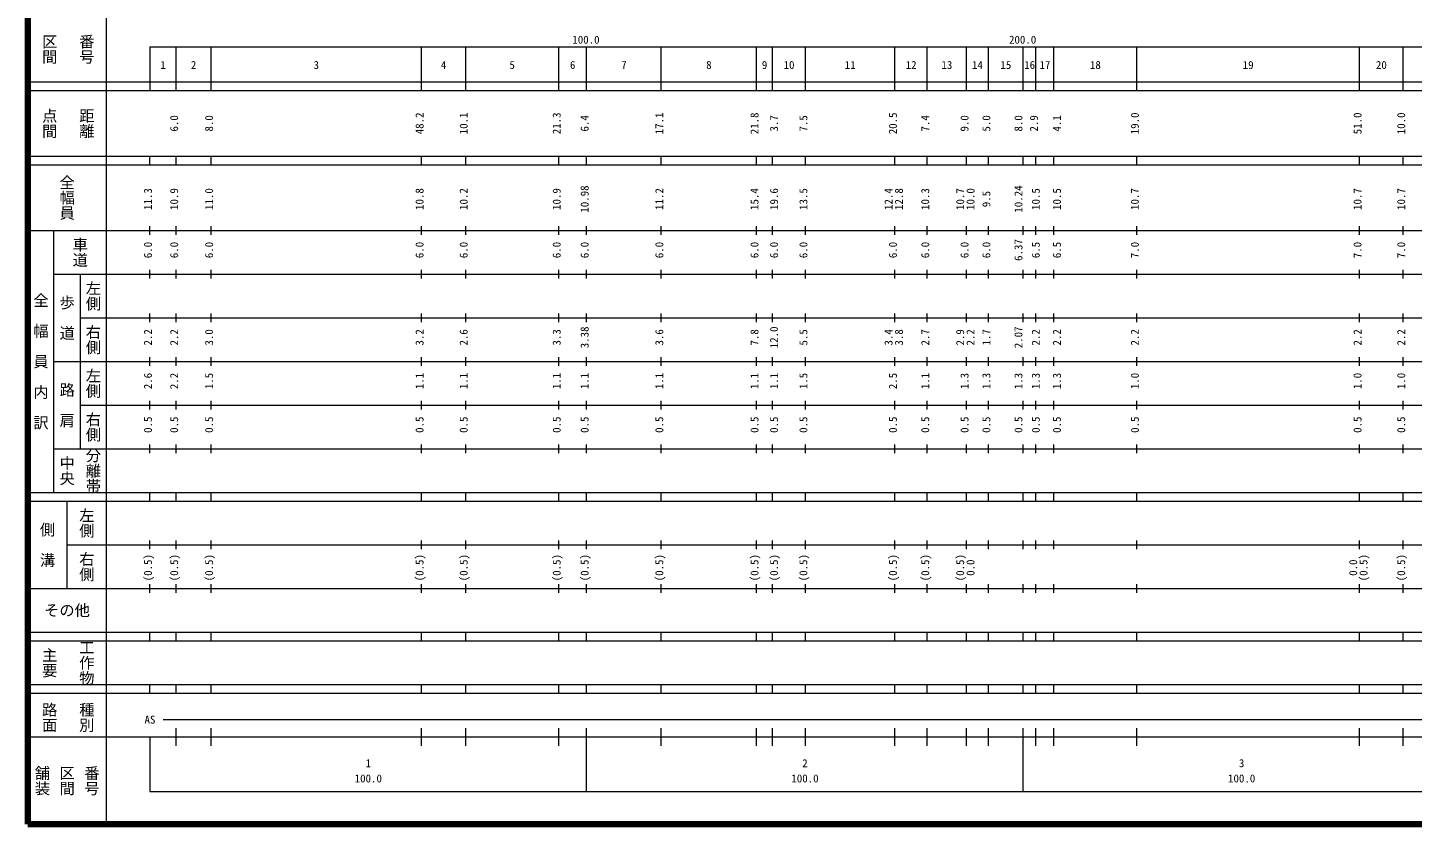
# Model space of a CAD drawing. Units: millimetres on the paper, enlarged 1000 times. Extents: x 40000 to 680000, y 20000 to 380000.
# Drawn here: x 40000 to 357084, y 20000 to 202409 of the extents above; entities that cross this region are included whole.
import ezdxf
from ezdxf.enums import TextEntityAlignment as Align

# ---------------------------------------------------------------- set-up
doc = ezdxf.new("R2010")
doc.units = ezdxf.units.MM
doc.header["$LTSCALE"] = 1000
doc.layers.add('M-TTL', color=2, linetype='Continuous', lineweight=140)
doc.layers.add('M-TTL-BAND', color=7, linetype='Continuous', lineweight=13)
doc.styles.add('@ＭＳ ゴシック', font='')
doc.styles.add('ＭＳ ゴシック', font='')
doc.styles.get('@ＭＳ ゴシック').set_extended_font_data('@MS Gothic')
doc.styles.get('ＭＳ ゴシック').set_extended_font_data('MS Gothic')

msp = doc.modelspace()

# ---------------------------------------------------------------- linework, layer by layer
at = {"layer": 'M-TTL'}
for p, q in [((40000, 380000), (40000, 20000)), ((40000, 20000), (680000, 20000))]:
    msp.add_line(p, q, dxfattribs=at)
at = {"layer": 'M-TTL-BAND'}
for p, q in [((58000, 370000), (58000, 20000)), ((68000, 198000), (579000, 198000)), ((68000, 198000), (68000, 188000)), ((74000, 188000), (74000, 198000)), ((82000, 188000), (82000, 198000)), ((130200, 188000), (130200, 198000)), ((140300, 188000), (140300, 198000)), ((161600, 188000), (161600, 198000)), ((168000, 188000), (168000, 198000)), ((185100, 188000), (185100, 198000)), ((206900, 188000), (206900, 198000)), ((210600, 188000), (210600, 198000)), ((218100, 188000), (218100, 198000)), ((238600, 188000), (238600, 198000)), ((246000, 188000), (246000, 198000)), ((255000, 188000), (255000, 198000)), ((260000, 188000), (260000, 198000)), ((268000, 188000), (268000, 198000)), ((270900, 188000), (270900, 198000)), ((275000, 188000), (275000, 198000)), ((294000, 188000), (294000, 198000)), ((345000, 188000), (345000, 198000)), ((355000, 188000), (355000, 198000)), ((40000, 190000), (579000, 190000)), ((40000, 188000), (579000, 188000)), ((40000, 173000), (579000, 173000)), ((68000, 171000), (68000, 173000)), ((74000, 171000), (74000, 173000)), ((82000, 171000), (82000, 173000)), ((130200, 171000), (130200, 173000)), ((140300, 171000), (140300, 173000)), ((161600, 171000), (161600, 173000)), ((168000, 171000), (168000, 173000)), ((185100, 171000), (185100, 173000)), ((206900, 171000), (206900, 173000)), ((210600, 171000), (210600, 173000)), ((218100, 171000), (218100, 173000)), ((238600, 171000), (238600, 173000)), ((246000, 171000), (246000, 173000)), ((255000, 171000), (255000, 173000)), ((260000, 171000), (260000, 173000)), ((268000, 171000), (268000, 173000)), ((270900, 171000), (270900, 173000)), ((275000, 171000), (275000, 173000)), ((294000, 171000), (294000, 173000)), ((345000, 171000), (345000, 173000)), ((355000, 171000), (355000, 173000)), ((40000, 171000), (579000, 171000)), ((40000, 156000), (579000, 156000)), ((46000, 96000), (46000, 156000)), ((68000, 155000), (68000, 157000)), ((74000, 155000), (74000, 157000)), ((82000, 155000), (82000, 157000)), ((130200, 155000), (130200, 157000)), ((140300, 155000), (140300, 157000)), ((161600, 155000), (161600, 157000)), ((168000, 155000), (168000, 157000)), ((185100, 155000), (185100, 157000)), ((206900, 155000), (206900, 157000)), ((210600, 155000), (210600, 157000)), ((218100, 155000), (218100, 157000)), ((238600, 155000), (238600, 157000)), ((246000, 155000), (246000, 157000)), ((255000, 155000), (255000, 157000)), ((260000, 155000), (260000, 157000)), ((268000, 155000), (268000, 157000)), ((270900, 155000), (270900, 157000)), ((275000, 155000), (275000, 157000)), ((294000, 155000), (294000, 157000)), ((345000, 155000), (345000, 157000)), ((355000, 155000), (355000, 157000)), ((46000, 146000), (579000, 146000)), ((52000, 146000), (52000, 106000)), ((68000, 145000), (68000, 147000)), ((74000, 145000), (74000, 147000)), ((82000, 145000), (82000, 147000)), ((130200, 145000), (130200, 147000)), ((140300, 145000), (140300, 147000)), ((161600, 145000), (161600, 147000)), ((168000, 145000), (168000, 147000)), ((185100, 145000), (185100, 147000)), ((206900, 145000), (206900, 147000)), ((210600, 145000), (210600, 147000)), ((218100, 145000), (218100, 147000)), ((238600, 145000), (238600, 147000)), ((246000, 145000), (246000, 147000)), ((255000, 145000), (255000, 147000)), ((260000, 145000), (260000, 147000)), ((268000, 145000), (268000, 147000)), ((270900, 145000), (270900, 147000)), ((275000, 145000), (275000, 147000)), ((294000, 145000), (294000, 147000)), ((345000, 145000), (345000, 147000)), ((355000, 145000), (355000, 147000)), ((68000, 135000), (68000, 137000)), ((74000, 135000), (74000, 137000)), ((82000, 135000), (82000, 137000)), ((130200, 135000), (130200, 137000)), ((140300, 135000), (140300, 137000)), ((161600, 135000), (161600, 137000)), ((168000, 135000), (168000, 137000)), ((185100, 135000), (185100, 137000)), ((206900, 135000), (206900, 137000)), ((210600, 135000), (210600, 137000)), ((218100, 135000), (218100, 137000)), ((238600, 135000), (238600, 137000)), ((246000, 135000), (246000, 137000)), ((255000, 135000), (255000, 137000)), ((260000, 135000), (260000, 137000)), ((268000, 135000), (268000, 137000)), ((270900, 135000), (270900, 137000)), ((275000, 135000), (275000, 137000)), ((294000, 135000), (294000, 137000)), ((345000, 135000), (345000, 137000)), ((355000, 135000), (355000, 137000)), ((52000, 136000), (579000, 136000)), ((68000, 125000), (68000, 127000)), ((74000, 125000), (74000, 127000)), ((82000, 125000), (82000, 127000)), ((130200, 125000), (130200, 127000)), ((140300, 125000), (140300, 127000)), ((161600, 125000), (161600, 127000)), ((168000, 125000), (168000, 127000)), ((185100, 125000), (185100, 127000)), ((206900, 125000), (206900, 127000)), ((210600, 125000), (210600, 127000)), ((218100, 125000), (218100, 127000)), ((238600, 125000), (238600, 127000)), ((246000, 125000), (246000, 127000)), ((255000, 125000), (255000, 127000)), ((260000, 125000), (260000, 127000)), ((268000, 125000), (268000, 127000)), ((270900, 125000), (270900, 127000)), ((275000, 125000), (275000, 127000)), ((294000, 125000), (294000, 127000)), ((345000, 125000), (345000, 127000)), ((355000, 125000), (355000, 127000)), ((46000, 126000), (579000, 126000)), ((52000, 116000), (579000, 116000)), ((68000, 115000), (68000, 117000)), ((74000, 115000), (74000, 117000)), ((82000, 115000), (82000, 117000)), ((130200, 115000), (130200, 117000)), ((140300, 115000), (140300, 117000)), ((161600, 115000), (161600, 117000)), ((168000, 115000), (168000, 117000)), ((185100, 115000), (185100, 117000)), ((206900, 115000), (206900, 117000)), ((210600, 115000), (210600, 117000)), ((218100, 115000), (218100, 117000)), ((238600, 115000), (238600, 117000)), ((246000, 115000), (246000, 117000)), ((255000, 115000), (255000, 117000)), ((260000, 115000), (260000, 117000)), ((268000, 115000), (268000, 117000)), ((270900, 115000), (270900, 117000)), ((275000, 115000), (275000, 117000)), ((294000, 115000), (294000, 117000)), ((345000, 115000), (345000, 117000)), ((355000, 115000), (355000, 117000)), ((46000, 106000), (579000, 106000)), ((68000, 105000), (68000, 107000)), ((74000, 105000), (74000, 107000)), ((82000, 105000), (82000, 107000)), ((130200, 105000), (130200, 107000)), ((140300, 105000), (140300, 107000)), ((161600, 105000), (161600, 107000)), ((168000, 105000), (168000, 107000)), ((185100, 105000), (185100, 107000)), ((206900, 105000), (206900, 107000)), ((210600, 105000), (210600, 107000)), ((218100, 105000), (218100, 107000)), ((238600, 105000), (238600, 107000)), ((246000, 105000), (246000, 107000)), ((255000, 105000), (255000, 107000)), ((260000, 105000), (260000, 107000)), ((268000, 105000), (268000, 107000)), ((270900, 105000), (270900, 107000)), ((275000, 105000), (275000, 107000)), ((294000, 105000), (294000, 107000)), ((345000, 105000), (345000, 107000)), ((355000, 105000), (355000, 107000)), ((40000, 96000), (579000, 96000)), ((68000, 94000), (68000, 96000)), ((74000, 94000), (74000, 96000)), ((82000, 94000), (82000, 96000)), ((130200, 94000), (130200, 96000)), ((140300, 94000), (140300, 96000)), ((161600, 94000), (161600, 96000)), ((168000, 94000), (168000, 96000)), ((185100, 94000), (185100, 96000)), ((206900, 94000), (206900, 96000)), ((210600, 94000), (210600, 96000)), ((218100, 94000), (218100, 96000)), ((238600, 94000), (238600, 96000)), ((246000, 94000), (246000, 96000)), ((255000, 94000), (255000, 96000)), ((260000, 94000), (260000, 96000)), ((268000, 94000), (268000, 96000)), ((270900, 94000), (270900, 96000)), ((275000, 94000), (275000, 96000)), ((294000, 94000), (294000, 96000)), ((345000, 94000), (345000, 96000)), ((355000, 94000), (355000, 96000)), ((40000, 94000), (579000, 94000)), ((49000, 94000), (49000, 74000)), ((49000, 84000), (579000, 84000)), ((68000, 83000), (68000, 85000)), ((74000, 83000), (74000, 85000)), ((82000, 83000), (82000, 85000)), ((130200, 83000), (130200, 85000)), ((140300, 83000), (140300, 85000)), ((161600, 83000), (161600, 85000)), ((168000, 83000), (168000, 85000)), ((185100, 83000), (185100, 85000)), ((206900, 83000), (206900, 85000)), ((210600, 83000), (210600, 85000)), ((218100, 83000), (218100, 85000)), ((238600, 83000), (238600, 85000)), ((246000, 83000), (246000, 85000)), ((255000, 83000), (255000, 85000)), ((260000, 83000), (260000, 85000)), ((268000, 83000), (268000, 85000)), ((270900, 83000), (270900, 85000)), ((275000, 83000), (275000, 85000)), ((294000, 83000), (294000, 85000)), ((345000, 83000), (345000, 85000)), ((355000, 83000), (355000, 85000)), ((40000, 74000), (579000, 74000)), ((68000, 73000), (68000, 75000)), ((74000, 73000), (74000, 75000)), ((82000, 73000), (82000, 75000)), ((130200, 73000), (130200, 75000)), ((140300, 73000), (140300, 75000)), ((161600, 73000), (161600, 75000)), ((168000, 73000), (168000, 75000)), ((185100, 73000), (185100, 75000)), ((206900, 73000), (206900, 75000)), ((210600, 73000), (210600, 75000)), ((218100, 73000), (218100, 75000)), ((238600, 73000), (238600, 75000)), ((246000, 73000), (246000, 75000)), ((255000, 73000), (255000, 75000)), ((260000, 73000), (260000, 75000)), ((268000, 73000), (268000, 75000)), ((270900, 73000), (270900, 75000)), ((275000, 73000), (275000, 75000)), ((294000, 73000), (294000, 75000)), ((345000, 73000), (345000, 75000)), ((355000, 73000), (355000, 75000)), ((40000, 64000), (579000, 64000)), ((68000, 62000), (68000, 64000)), ((74000, 62000), (74000, 64000)), ((82000, 62000), (82000, 64000)), ((130200, 62000), (130200, 64000)), ((140300, 62000), (140300, 64000)), ((161600, 62000), (161600, 64000)), ((168000, 62000), (168000, 64000)), ((185100, 62000), (185100, 64000)), ((206900, 62000), (206900, 64000)), ((210600, 62000), (210600, 64000)), ((218100, 62000), (218100, 64000)), ((238600, 62000), (238600, 64000)), ((246000, 62000), (246000, 64000)), ((255000, 62000), (255000, 64000)), ((260000, 62000), (260000, 64000)), ((268000, 62000), (268000, 64000)), ((270900, 62000), (270900, 64000)), ((275000, 62000), (275000, 64000)), ((294000, 62000), (294000, 64000)), ((345000, 62000), (345000, 64000)), ((355000, 62000), (355000, 64000)), ((40000, 62000), (579000, 62000)), ((40000, 52000), (579000, 52000)), ((68000, 50000), (68000, 52000)), ((74000, 50000), (74000, 52000)), ((82000, 50000), (82000, 52000)), ((130200, 50000), (130200, 52000)), ((140300, 50000), (140300, 52000)), ((161600, 50000), (161600, 52000)), ((168000, 50000), (168000, 52000)), ((185100, 50000), (185100, 52000)), ((206900, 50000), (206900, 52000)), ((210600, 50000), (210600, 52000)), ((218100, 50000), (218100, 52000)), ((238600, 50000), (238600, 52000)), ((246000, 50000), (246000, 52000)), ((255000, 50000), (255000, 52000)), ((260000, 50000), (260000, 52000)), ((268000, 50000), (268000, 52000)), ((270900, 50000), (270900, 52000)), ((275000, 50000), (275000, 52000)), ((294000, 50000), (294000, 52000)), ((345000, 50000), (345000, 52000)), ((355000, 50000), (355000, 52000)), ((40000, 50000), (579000, 50000)), ((71000, 44000), (435500, 44000)), ((74000, 38000), (74000, 42000)), ((82000, 38000), (82000, 42000)), ((130200, 38000), (130200, 42000)), ((140300, 38000), (140300, 42000)), ((161600, 38000), (161600, 42000)), ((168000, 27500), (168000, 42000)), ((185100, 38000), (185100, 42000)), ((206900, 38000), (206900, 42000)), ((210600, 38000), (210600, 42000)), ((218100, 38000), (218100, 42000)), ((238600, 38000), (238600, 42000)), ((246000, 38000), (246000, 42000)), ((255000, 38000), (255000, 42000)), ((260000, 38000), (260000, 42000)), ((268000, 27500), (268000, 42000)), ((270900, 38000), (270900, 42000)), ((275000, 38000), (275000, 42000)), ((294000, 38000), (294000, 42000)), ((345000, 38000), (345000, 42000)), ((355000, 38000), (355000, 42000)), ((40000, 40000), (579000, 40000)), ((68000, 40000), (68000, 27500)), ((68000, 27500), (579000, 27500))]:
    msp.add_line(p, q, dxfattribs=at)

# ---------------------------------------------------------------- texts
at = {"layer": 'M-TTL-BAND', "style": '@ＭＳ ゴシック'}
for s, p in [('区間', (45000, 197500)), ('番号', (53500, 197500)), ('点間', (45000, 180500)), ('距離', (53500, 180500)), ('全幅員', (49000, 163500)), ('車道', (52000, 151000)), ('左側', (55000, 141000)), ('全\u3000幅\u3000員\u3000内\u3000訳', (43000, 126000)), ('歩\u3000道', (49000, 136000)), ('右側', (55000, 131000)), ('左側', (55000, 121000)), ('路\u3000肩', (49000, 116000)), ('右側', (55000, 111000)), ('分離帯', (55000, 101000)), ('中央', (49000, 101000)), ('左側', (53500, 89000)), ('側\u3000溝', (44500, 84000)), ('右側', (53500, 79000)), ('主要', (45000, 57000)), ('工作物', (53500, 57000)), ('路面', (45000, 44500)), ('種別', (53500, 44500)), ('舗装', (43333, 30000)), ('区間', (49000, 30000)), ('番号', (54667, 30000))]:
    msp.add_text(s, height=2566, rotation=270, dxfattribs=at).set_placement(p, align=Align.MIDDLE_CENTER)
at = {"layer": 'M-TTL-BAND', "style": 'ＭＳ ゴシック'}
for s, p in [('100.0', (167844, 198195)), ('200.0', (267844, 198195)), ('1', (71000, 192405)), ('2', (78000, 192405)), ('3', (106100, 192405)), ('4', (135250, 192405)), ('5', (150950, 192405)), ('6', (164800, 192405)), ('7', (176550, 192405)), ('8', (196000, 192405)), ('9', (208750, 192405)), ('10', (214350, 192405)), ('11', (228350, 192405)), ('12', (242300, 192405)), ('13', (250500, 192405)), ('14', (257500, 192405)), ('15', (264000, 192405)), ('16', (269450, 192405)), ('17', (272950, 192405)), ('18', (284500, 192405)), ('19', (319500, 192405)), ('20', (350000, 192405)), ('AS', (68000, 42500)), ('2', (218000, 32523)), ('3', (318000, 32523)), ('1', (118000, 32523)), ('100.0', (118000, 29033)), ('100.0', (218000, 29033)), ('100.0', (318000, 29033))]:
    msp.add_text(s, height=1833, dxfattribs=at).set_placement(p, align=Align.BOTTOM_CENTER)
for s, p in [('6.0', (75000, 180500)), ('8.0', (83000, 180500)), ('48.2', (131200, 180500)), ('10.1', (141300, 180500)), ('21.3', (162600, 180500)), ('6.4', (169000, 180500)), ('17.1', (186100, 180500)), ('21.8', (207900, 180500)), ('3.7', (212376, 180500)), ('7.5', (219100, 180500)), ('20.5', (239600, 180500)), ('7.4', (247000, 180500)), ('9.0', (256000, 180500)), ('5.0', (261000, 180500)), ('8.0', (268347, 180500)), ('2.9', (271900, 180500)), ('4.1', (277165, 180500)), ('19.0', (295000, 180500)), ('51.0', (346000, 180500)), ('10.0', (356000, 180500)), ('11.3', (69000, 163174)), ('10.9', (75000, 163174)), ('11.0', (83000, 163174)), ('10.8', (131200, 163174)), ('10.2', (141300, 163174)), ('10.9', (162600, 163174)), ('10.98', (169000, 163174)), ('11.2', (186100, 163174)), ('15.4', (207900, 163174)), ('19.6', (212376, 163174)), ('13.5', (219100, 163174)), ('12.4', (238600, 163174)), ('12.8', (240970, 163174)), ('10.3', (247000, 163174)), ('10.7', (255000, 163174)), ('10.0', (257370, 163174)), ('9.5', (261000, 163174)), ('10.24', (268347, 163174)), ('10.5', (272318, 163174)), ('10.5', (277165, 163174)), ('10.7', (295000, 163174)), ('10.7', (346000, 163174)), ('10.7', (356000, 163174)), ('6.0', (69000, 151500)), ('6.0', (75000, 151500)), ('6.0', (83000, 151500)), ('6.0', (131200, 151500)), ('6.0', (141300, 151500)), ('6.0', (162600, 151500)), ('6.0', (169000, 151500)), ('6.0', (186100, 151500)), ('6.0', (207900, 151500)), ('6.0', (212376, 151500)), ('6.0', (219100, 151500)), ('6.0', (239600, 151500)), ('6.0', (247000, 151500)), ('6.0', (256000, 151500)), ('6.0', (261000, 151500)), ('6.37', (268347, 151500)), ('6.5', (272318, 151500)), ('6.5', (277165, 151500)), ('7.0', (295000, 151500)), ('7.0', (346000, 151500)), ('7.0', (356000, 151500)), ('2.2', (69000, 131500)), ('2.2', (75000, 131500)), ('3.0', (83000, 131500)), ('3.2', (131200, 131500)), ('2.6', (141300, 131500)), ('3.3', (162600, 131500)), ('3.38', (169000, 131500)), ('3.6', (186100, 131500)), ('7.8', (207900, 131500)), ('12.0', (212376, 131500)), ('5.5', (219100, 131500)), ('3.4', (238600, 131500)), ('3.8', (240970, 131500)), ('2.7', (247000, 131500)), ('2.9', (255000, 131500)), ('2.2', (257370, 131500)), ('1.7', (261000, 131500)), ('2.07', (268347, 131500)), ('2.2', (272318, 131500)), ('2.2', (277165, 131500)), ('2.2', (295000, 131500)), ('2.2', (346000, 131500)), ('2.2', (356000, 131500)), ('2.6', (69000, 121500)), ('2.2', (75000, 121500)), ('1.5', (83000, 121500)), ('1.1', (131200, 121500)), ('1.1', (141300, 121500)), ('1.1', (162600, 121500)), ('1.1', (169000, 121500)), ('1.1', (186100, 121500)), ('1.1', (207900, 121500)), ('1.1', (212376, 121500)), ('1.5', (219100, 121500)), ('2.5', (239600, 121500)), ('1.1', (247000, 121500)), ('1.3', (256000, 121500)), ('1.3', (261000, 121500)), ('1.3', (268347, 121500)), ('1.3', (272318, 121500)), ('1.3', (277165, 121500)), ('1.0', (295000, 121500)), ('1.0', (346000, 121500)), ('1.0', (356000, 121500)), ('0.5', (69000, 111500)), ('0.5', (75000, 111500)), ('0.5', (83000, 111500)), ('0.5', (131200, 111500)), ('0.5', (141300, 111500)), ('0.5', (162600, 111500)), ('0.5', (169000, 111500)), ('0.5', (186100, 111500)), ('0.5', (207900, 111500)), ('0.5', (212376, 111500)), ('0.5', (219100, 111500)), ('0.5', (239600, 111500)), ('0.5', (247000, 111500)), ('0.5', (256000, 111500)), ('0.5', (261000, 111500)), ('0.5', (268347, 111500)), ('0.5', (272318, 111500)), ('0.5', (277165, 111500)), ('0.5', (295000, 111500)), ('0.5', (346000, 111500)), ('0.5', (356000, 111500)), ('(0.5)', (69000, 78764)), ('(0.5)', (75000, 78764)), ('(0.5)', (83000, 78764)), ('(0.5)', (131200, 78764)), ('(0.5)', (141300, 78764)), ('(0.5)', (162600, 78764)), ('(0.5)', (169000, 78764)), ('(0.5)', (186100, 78764)), ('(0.5)', (207900, 78764)), ('(0.5)', (212376, 78764)), ('(0.5)', (219100, 78764)), ('(0.5)', (239600, 78764)), ('(0.5)', (247000, 78764)), ('(0.5)', (255000, 78764)), ('0.0', (257370, 78764)), ('0.0', (345000, 78764)), ('(0.5)', (347370, 78764)), ('(0.5)', (356000, 78764))]:
    msp.add_text(s, height=1833, rotation=90, dxfattribs=at).set_placement(p, align=Align.BOTTOM_CENTER)
msp.add_text('その他', height=2566, dxfattribs=at).set_placement((49000, 69000), align=Align.MIDDLE_CENTER)

doc.saveas('drawing.dxf')
